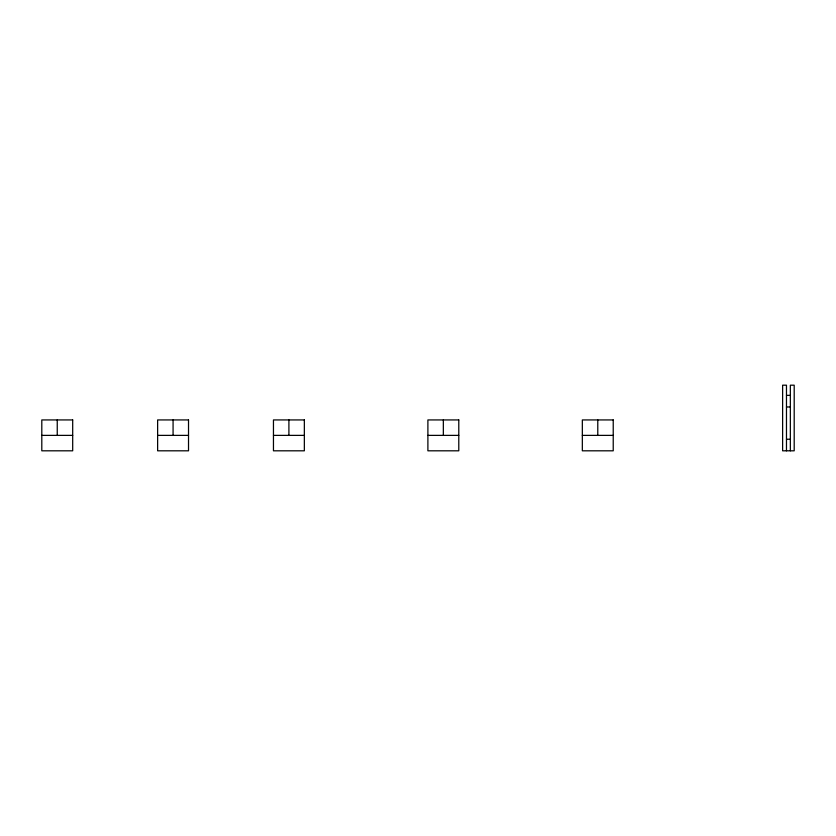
<?xml version="1.0" encoding="UTF-8"?>
<svg xmlns="http://www.w3.org/2000/svg" width="836" height="836" viewBox="0 0 836 836"><rect width="100%" height="100%" fill="white"/><g stroke="black" fill="none" stroke-linecap="round" stroke-linejoin="round"><path stroke-width="1.25" d="M786.477 395.365L790.344 395.365M786.477 406.975L790.344 406.975M41.8 435.378L72.69 435.378M157.628 435.378L188.518 435.378M273.456 435.378L304.346 435.378M427.896 435.378L458.786 435.378M582.337 435.378L613.227 435.378M786.477 439.234L790.344 439.234M790.344 450.813L790.344 385.187L794.2 385.187L794.2 450.813L782.621 450.813L782.621 385.187L786.477 385.187L786.477 450.813M597.782 419.933L597.782 435.378M443.341 419.933L443.341 435.378M288.901 419.933L288.901 435.378M173.073 419.933L173.073 435.378M57.245 419.933L57.245 435.378M72.69 419.933L41.8 419.933L41.8 450.813L72.69 450.813L72.69 419.933M188.518 419.933L157.628 419.933L157.628 450.813L188.518 450.813L188.518 419.933M304.346 419.933L273.456 419.933L273.456 450.813L304.346 450.813L304.346 419.933M458.786 419.933L427.896 419.933L427.896 450.813L458.786 450.813L458.786 419.933M613.227 419.933L582.337 419.933L582.337 450.813L613.227 450.813L613.227 419.933"/></g></svg>
